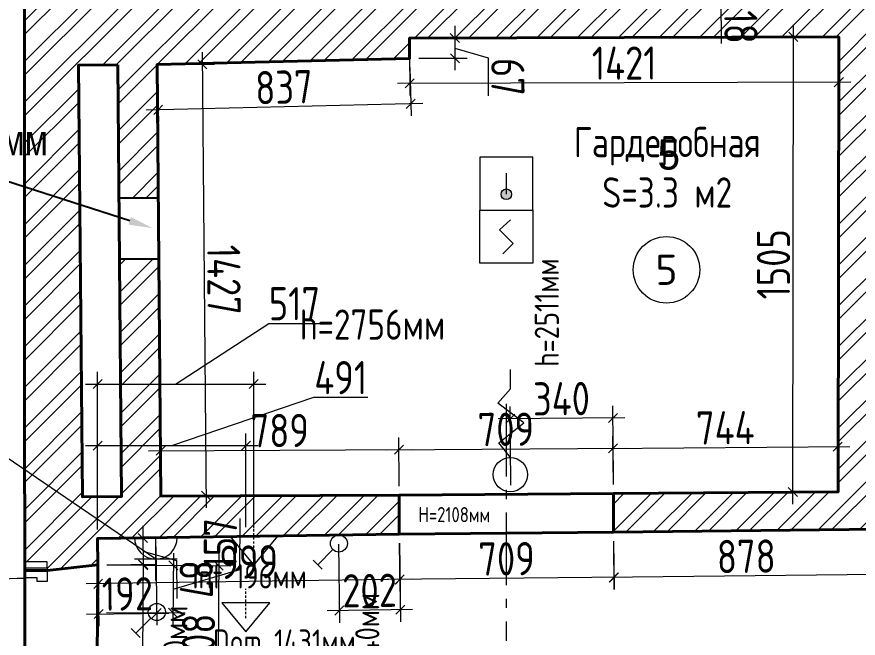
# Model space of a CAD drawing. Header units: millimetres. Extents: x -416788 to 52048, y -598564 to -7233.
# Drawn here: x 26168 to 28953, y -13431 to -11376 of the extents above; entities that cross this region are included whole.
import ezdxf
from ezdxf import colors
from ezdxf.entities.mleader import LeaderData, LeaderLine
from ezdxf.enums import TextEntityAlignment as Align
from ezdxf.math import Vec2, Vec3

# ---------------------------------------------------------------- set-up
doc = ezdxf.new("R2010")
doc.units = ezdxf.units.MM
doc.set_wipeout_variables(frame=1)
doc.linetypes.add('GOST2.303 6', pattern=[12, 8, -1.5, 1, -1.5])
doc.linetypes.add('JIS_02_0.7', pattern=[1.35, 0.75, -0.6])
doc.layers.add('unplotted', color=210, linetype='Continuous', lineweight=15, plot=False)
doc.layers.add('Контур_помещения', color=201, linetype='Continuous', lineweight=15, plot=False)
for name, color, linetype, lineweight in [('К_Размерная', 3, 'Continuous', 0), ('К_Стены', 1, 'Continuous', 40), ('К_Текст высоты', 7, 'Continuous', 0), ('К_Текст_проемы', 109, 'Continuous', 0), ('К_тонкая', 84, 'Continuous', 13), ('К_штриховка', 84, 'Continuous', 13), ('ОВ_Вентиляция', 41, 'Continuous', 30), ('ОВ_Текст', 41, 'Continuous', 0), ('СЛ_Устройства', 2, 'Continuous', 20), ('ЭО_Размеры ЭО', 11, 'Continuous', 0), ('ЭО_Розетки', 11, 'Continuous', 9), ('ЭО_Текст', 11, 'Continuous', 0)]:
    doc.layers.add(name, color=color, linetype=linetype, lineweight=lineweight)
doc.layers.add('№_pom_spec', color=6, linetype='Continuous', plot=False)
doc.styles.add('M 50', font='isocpeur.ttf', dxfattribs={"width": 0.8})
doc.styles.get("Standard").update_dxf_attribs({"font": 'greeks.shx'})
doc.dimstyles.new('M 50', dxfattribs={"dimscale": 0, "dimtxt": 110, "dimasz": 30, "dimexe": 40, "dimexo": 30, "dimgap": 10, "dimtad": 1, "dimdec": 0, "dimrnd": 1, "dimzin": 4, "dimdsep": 46, "dimtxsty": 'M 50', "dimblk": 'OBLIQUE', "dimcen": 50, "dimdle": 40, "dimadec": 0, "dimazin": 1, "dimtfac": 1, "dimtdec": 0, "dimtmove": 1, "dimatfit": 2, "dimfxl": 1, "dimtolj": 1, "dimtzin": 0, "dimlwd": -1, "dimlwe": -1, "dimarcsym": 0})

# ---------------------------------------------------------------- blocks, each defined once
blk = doc.blocks.new('A$Ca32be7dc')
at = {"layer": 'ЭО_Розетки', "ltscale": 100}
blk.add_lwpolyline([(0, -113.7), (38.1, -161.7), (-44.9, -228), (41.9, -293.3), (0, -340.3), (0, -404.2)], dxfattribs=at)
blk.add_circle((0, -56.9), 56.9, dxfattribs=at)
blk = doc.blocks.new('A$C113549C5')
at = {"layer": 'СЛ_Устройства'}
blk.add_lwpolyline([(175, 175), (175, -175), (-175, -175), (-175, 175)], close=True, dxfattribs=at)
at = {"layer": 'СЛ_Устройства', "ltscale": 100}
blk.add_lwpolyline([(26.9, 112), (-45.3, 45.3), (45.3, -45.3), (-24, -114.6)], dxfattribs=at)
blk = doc.blocks.new('A$C48AE236B')
at = {"ltscale": 100}
blk.add_wipeout([(-175, 175), (175, 175), (175, -175), (-175, -175)], dxfattribs=at).dxf.layer = 'СЛ_Устройства'
at = {"layer": 'СЛ_Устройства', "ltscale": 100}
h = blk.add_hatch(color=256, dxfattribs=at)
h.dxf.hatch_style = 1
h.paths.add_polyline_path([(-35, -70, 1), (35, -70, 1)])
for p, q in [((-175, 175), (-175, -175)), ((175, 175), (-175, 175)), ((175, -175), (175, 175)), ((0, 70), (0, -70)), ((-175, -175), (175, -175))]:
    blk.add_line(p, q, dxfattribs=at)
blk.add_circle((0, -70), 35, dxfattribs=at)
blk = doc.blocks.new('_Oblique')
at = {"color": 0, "linetype": 'ByBlock', "lineweight": -2}
blk.add_line((-0.5, -0.5), (0.5, 0.5), dxfattribs=at)
blk = doc.blocks.new('*D17')
at = {"layer": 'Defpoints', "color": 0, "ltscale": 100, "transparency": 16777216}
for p in [(28717.3, -11185.4), (28867.3, -11184), (28868.3, -11302.1)]:
    blk.add_point(p, dxfattribs=at)
at = {"layer": 'К_Размерная', "color": 0, "ltscale": 100, "transparency": 16777216}
for p, q in [((28718.7, -11343.4), (28716.9, -11145.4)), ((28837.3, -11184.3), (28677.3, -11185.7)), ((28717.8, -11244.4), (28498.4, -11312.3)), ((28838.3, -11302.3), (28678.3, -11303.7)), ((28498.4, -11312.3), (28499.7, -11464.3))]:
    blk.add_line(p, q, dxfattribs=at)
at = {"layer": 'К_Размерная', "color": 0, "ltscale": 100, "transparency": 16777216, "xscale": 30, "yscale": 30, "zscale": 30}
for p, rotation in [((28717.3, -11185.4), 90.50179672187677), ((28718.3, -11303.4), 270.5017967218767)]:
    blk.add_blockref('_Oblique', p, dxfattribs=dict(at, rotation=rotation))
at = {"layer": 'К_Размерная', "color": 0, "ltscale": 100, "transparency": 16777216, "insert": (28564.1, -11387.7), "char_height": 110, "attachment_point": 5, "rotation": 270.5018, "style": 'M 50'}
blk.add_mtext('\\A1;118', dxfattribs=at)
blk = doc.blocks.new('*D91')
at = {"layer": 'Defpoints', "color": 0, "ltscale": 100, "transparency": 16777216}
for p in [(28142.4, -13080), (29020.4, -13070.3), (28144, -13230)]:
    blk.add_point(p, dxfattribs=at)
at = {"layer": 'К_Размерная', "color": 0, "ltscale": 100, "transparency": 16777216}
for p, q in [((28142.7, -13110), (28144.5, -13270)), ((29020.7, -13100.3), (29022.5, -13260.3)), ((29062.1, -13219.9), (28104, -13230.4))]:
    blk.add_line(p, q, dxfattribs=at)
at = {"layer": 'К_Размерная', "color": 0, "ltscale": 100, "transparency": 16777216, "xscale": 30, "yscale": 30, "zscale": 30}
for p, rotation in [((28144, -13230), 180.6310951276206), ((29022.1, -13220.3), 0.6310951276207177)]:
    blk.add_blockref('_Oblique', p, dxfattribs=dict(at, rotation=rotation))
at = {"layer": 'К_Размерная', "color": 0, "ltscale": 100, "transparency": 16777216, "insert": (28582.3, -13160.2), "char_height": 110, "attachment_point": 5, "rotation": 0.6311, "style": 'M 50'}
blk.add_mtext('\\A1;878', dxfattribs=at)
blk = doc.blocks.new('*D92')
at = {"layer": 'Defpoints', "color": 0, "ltscale": 100, "transparency": 16777216}
for p in [(27433.4, -13086.8), (28142.4, -13080), (27434.8, -13236.8)]:
    blk.add_point(p, dxfattribs=at)
at = {"layer": 'К_Размерная', "color": 0, "ltscale": 100, "transparency": 16777216}
for p, q in [((27433.7, -13116.8), (27435.2, -13276.8)), ((28142.7, -13110), (28144.2, -13270)), ((28183.8, -13229.6), (27394.8, -13237.2))]:
    blk.add_line(p, q, dxfattribs=at)
at = {"layer": 'К_Размерная', "color": 0, "ltscale": 100, "transparency": 16777216, "xscale": 30, "yscale": 30, "zscale": 30}
for p, rotation in [((27434.8, -13236.8), 180.550911985869), ((28143.8, -13230), 0.5509119858690692)]:
    blk.add_blockref('_Oblique', p, dxfattribs=dict(at, rotation=rotation))
at = {"layer": 'К_Размерная', "color": 0, "ltscale": 100, "transparency": 16777216, "insert": (27788.7, -13168.4), "char_height": 110, "attachment_point": 5, "rotation": 0.5509, "style": 'M 50'}
blk.add_mtext('\\A1;709', dxfattribs=at)
blk = doc.blocks.new('*D93')
at = {"layer": 'Defpoints', "color": 0, "ltscale": 100, "transparency": 16777216}
for p in [(27433.4, -13086.8), (26434.7, -13101.1), (26436.9, -13251.1)]:
    blk.add_point(p, dxfattribs=at)
at = {"layer": 'К_Размерная', "color": 0, "ltscale": 100, "transparency": 16777216}
for p, q in [((27433.8, -13116.8), (27436.1, -13276.8)), ((26435.1, -13131.1), (26437.4, -13291.1)), ((27475.5, -13236.2), (26396.9, -13251.7))]:
    blk.add_line(p, q, dxfattribs=at)
at = {"layer": 'К_Размерная', "color": 0, "ltscale": 100, "transparency": 16777216, "xscale": 30, "yscale": 30, "zscale": 30}
for p, rotation in [((27435.5, -13236.8), 0.8198752858579628), ((26436.9, -13251.1), 180.8198752858579)]:
    blk.add_blockref('_Oblique', p, dxfattribs=dict(at, rotation=rotation))
at = {"layer": 'К_Размерная', "color": 0, "ltscale": 100, "transparency": 16777216, "insert": (26935.3, -13179), "char_height": 110, "attachment_point": 5, "rotation": 0.8199, "style": 'M 50'}
blk.add_mtext('\\A1;999', dxfattribs=at)
blk = doc.blocks.new('*D94')
at = {"layer": 'Defpoints', "color": 0, "ltscale": 100, "transparency": 16777216}
for p in [(26434.7, -13101.1), (26435.8, -13188.2), (26585.8, -13186.3)]:
    blk.add_point(p, dxfattribs=at)
at = {"layer": 'К_Размерная', "color": 0, "ltscale": 100, "transparency": 16777216}
for p, q in [((26584.2, -13059.3), (26586.3, -13226.3)), ((26464.7, -13100.8), (26624.7, -13098.8)), ((26585.2, -13142.8), (26695.6, -13174.4)), ((26465.8, -13187.8), (26625.8, -13185.8)), ((26695.6, -13174.4), (26697.2, -13300))]:
    blk.add_line(p, q, dxfattribs=at)
at = {"layer": 'К_Размерная', "color": 0, "ltscale": 100, "transparency": 16777216, "xscale": 30, "yscale": 30, "zscale": 30}
for p, rotation in [((26584.7, -13099.3), 90.70934918476075), ((26585.8, -13186.3), 270.7093491847607)]:
    blk.add_blockref('_Oblique', p, dxfattribs=dict(at, rotation=rotation))
at = {"layer": 'К_Размерная', "color": 0, "ltscale": 100, "transparency": 16777216, "insert": (26761.4, -13236.4), "char_height": 110, "attachment_point": 5, "rotation": 270.7093, "style": 'M 50'}
blk.add_mtext('\\A1;87', dxfattribs=at)
blk = doc.blocks.new('*D95')
at = {"layer": 'Defpoints', "color": 0, "ltscale": 100, "transparency": 16777216}
for p in [(26435.8, -13188.2), (26427.6, -14302.2), (26577.6, -14303.3)]:
    blk.add_point(p, dxfattribs=at)
at = {"layer": 'К_Размерная', "color": 0, "ltscale": 100, "transparency": 16777216}
for p, q in [((26586.1, -13149.3), (26577.3, -14343.3)), ((26465.8, -13188.4), (26625.8, -13189.6)), ((26457.6, -14302.4), (26617.6, -14303.6))]:
    blk.add_line(p, q, dxfattribs=at)
at = {"layer": 'К_Размерная', "color": 0, "ltscale": 100, "transparency": 16777216, "xscale": 30, "yscale": 30, "zscale": 30}
for p, rotation in [((26585.8, -13189.3), 89.5777485907534), ((26577.6, -14303.3), 269.5777485907534)]:
    blk.add_blockref('_Oblique', p, dxfattribs=dict(at, rotation=rotation))
at = {"layer": 'К_Размерная', "color": 0, "ltscale": 100, "transparency": 16777216, "insert": (26516.7, -13745.8), "char_height": 110, "attachment_point": 5, "rotation": 89.5777, "style": 'M 50'}
blk.add_mtext('\\A1;1114', dxfattribs=at)
blk = doc.blocks.new('*D110')
at = {"layer": 'Defpoints', "color": 0, "ltscale": 100, "transparency": 16777216}
for p in [(27467.6, -11445.9), (28888.3, -11442), (27468.1, -11595.9)]:
    blk.add_point(p, dxfattribs=at)
at = {"layer": 'К_Размерная', "color": 0, "ltscale": 100, "transparency": 16777216}
for p, q in [((28888.4, -11472), (28888.8, -11632)), ((27467.7, -11475.9), (27468.2, -11635.9)), ((28928.7, -11591.8), (27428.1, -11596))]:
    blk.add_line(p, q, dxfattribs=at)
at = {"layer": 'К_Размерная', "color": 0, "ltscale": 100, "transparency": 16777216, "xscale": 30, "yscale": 30, "zscale": 30}
for p, rotation in [((27468.1, -11595.9), 180.1581730593349), ((28888.7, -11592), 0.1581730593347785)]:
    blk.add_blockref('_Oblique', p, dxfattribs=dict(at, rotation=rotation))
at = {"layer": 'К_Размерная', "color": 0, "ltscale": 100, "transparency": 16777216, "insert": (28178.2, -11528.9), "char_height": 110, "attachment_point": 5, "rotation": 0.1582, "style": 'M 50'}
blk.add_mtext('\\A1;1421', dxfattribs=at)
blk = doc.blocks.new('*D111')
at = {"layer": 'Defpoints', "color": 0, "ltscale": 100, "transparency": 16777216}
for p in [(27467.6, -11445.9), (27467.8, -11513.1), (27617.8, -11512.7)]:
    blk.add_point(p, dxfattribs=at)
at = {"layer": 'К_Размерная', "color": 0, "ltscale": 100, "transparency": 16777216}
for p, q in [((27617.5, -11405.5), (27617.9, -11552.7)), ((27497.6, -11445.8), (27657.6, -11445.4)), ((27617.7, -11479.1), (27727.8, -11511.8)), ((27497.8, -11513), (27657.8, -11512.6)), ((27727.8, -11511.8), (27728.2, -11637.4))]:
    blk.add_line(p, q, dxfattribs=at)
at = {"layer": 'К_Размерная', "color": 0, "ltscale": 100, "transparency": 16777216, "xscale": 30, "yscale": 30, "zscale": 30}
for p, rotation in [((27617.6, -11445.5), 90.15817305933447), ((27617.8, -11512.7), 270.1581730593344)]:
    blk.add_blockref('_Oblique', p, dxfattribs=dict(at, rotation=rotation))
at = {"layer": 'К_Размерная', "color": 0, "ltscale": 100, "transparency": 16777216, "insert": (27793, -11574.4), "char_height": 110, "attachment_point": 5, "rotation": 270.1582, "style": 'M 50'}
blk.add_mtext('\\A1;67', dxfattribs=at)
blk = doc.blocks.new('*D112')
at = {"layer": 'Defpoints', "color": 0, "ltscale": 100, "transparency": 16777216}
for p in [(27467.8, -11513.1), (26631.6, -11533.8), (26635.3, -11683.8)]:
    blk.add_point(p, dxfattribs=at)
at = {"layer": 'К_Размерная', "color": 0, "ltscale": 100, "transparency": 16777216}
for p, q in [((27468.6, -11543.1), (27472.5, -11703.1)), ((26632.3, -11563.8), (26636.3, -11723.7)), ((27511.5, -11662.1), (26595.3, -11684.7))]:
    blk.add_line(p, q, dxfattribs=at)
at = {"layer": 'К_Размерная', "color": 0, "ltscale": 100, "transparency": 16777216, "xscale": 30, "yscale": 30, "zscale": 30}
for p, rotation in [((26635.3, -11683.8), 181.4172690646381), ((27471.5, -11663.1), 1.4172690646381)]:
    blk.add_blockref('_Oblique', p, dxfattribs=dict(at, rotation=rotation))
at = {"layer": 'К_Размерная', "color": 0, "ltscale": 100, "transparency": 16777216, "insert": (27051.8, -11608.4), "char_height": 110, "attachment_point": 5, "rotation": 1.4173, "style": 'M 50'}
blk.add_mtext('\\A1;837', dxfattribs=at)
blk = doc.blocks.new('*D113')
at = {"layer": 'Defpoints', "color": 0, "ltscale": 100, "transparency": 16777216}
for p in [(26631.6, -11533.8), (26644.4, -12961), (26794.4, -12959.6)]:
    blk.add_point(p, dxfattribs=at)
at = {"layer": 'К_Размерная', "color": 0, "ltscale": 100, "transparency": 16777216}
for p, q in [((26781.2, -11492.5), (26794.7, -12999.6)), ((26661.6, -11533.5), (26821.6, -11532.1)), ((26674.4, -12960.7), (26834.4, -12959.3))]:
    blk.add_line(p, q, dxfattribs=at)
at = {"layer": 'К_Размерная', "color": 0, "ltscale": 100, "transparency": 16777216, "xscale": 30, "yscale": 30, "zscale": 30}
for p, rotation in [((26781.6, -11532.5), 90.513508796377), ((26794.4, -12959.6), 270.513508796377)]:
    blk.add_blockref('_Oblique', p, dxfattribs=dict(at, rotation=rotation))
at = {"layer": 'К_Размерная', "color": 0, "ltscale": 100, "transparency": 16777216, "insert": (26853, -12245.5), "char_height": 110, "attachment_point": 5, "rotation": 270.5135, "style": 'M 50'}
blk.add_mtext('\\A1;1427', dxfattribs=at)
blk = doc.blocks.new('*D114')
at = {"layer": 'Defpoints', "color": 0, "ltscale": 100, "transparency": 16777216}
for p in [(27432.7, -12807.6), (26644.4, -12961), (27433.4, -12957.6)]:
    blk.add_point(p, dxfattribs=at)
at = {"layer": 'К_Размерная', "color": 0, "ltscale": 100, "transparency": 16777216}
for p, q in [((26644.2, -12931), (26643.6, -12771)), ((27433.3, -12927.6), (27432.6, -12767.6)), ((26603.7, -12811.1), (27472.7, -12807.4))]:
    blk.add_line(p, q, dxfattribs=at)
at = {"layer": 'К_Размерная', "color": 0, "ltscale": 100, "transparency": 16777216, "xscale": 30, "yscale": 30, "zscale": 30}
for p, rotation in [((26643.7, -12811), 180.244871438548), ((27432.7, -12807.6), 0.2448714385479796)]:
    blk.add_blockref('_Oblique', p, dxfattribs=dict(at, rotation=rotation))
at = {"layer": 'К_Размерная', "color": 0, "ltscale": 100, "transparency": 16777216, "insert": (27038, -12744.3), "char_height": 110, "attachment_point": 5, "rotation": 0.2449, "style": 'M 50'}
blk.add_mtext('\\A1;789', dxfattribs=at)
blk = doc.blocks.new('*D115')
at = {"layer": 'Defpoints', "color": 0, "ltscale": 100, "transparency": 16777216}
for p in [(28141.4, -12802.8), (27433.4, -12957.6), (28142.4, -12952.8)]:
    blk.add_point(p, dxfattribs=at)
at = {"layer": 'К_Размерная', "color": 0, "ltscale": 100, "transparency": 16777216}
for p, q in [((27433.2, -12927.6), (27432.1, -12767.6)), ((28142.2, -12922.8), (28141.1, -12762.8)), ((27392.4, -12807.9), (28181.4, -12802.5))]:
    blk.add_line(p, q, dxfattribs=at)
at = {"layer": 'К_Размерная', "color": 0, "ltscale": 100, "transparency": 16777216, "xscale": 30, "yscale": 30, "zscale": 30}
for p, rotation in [((27432.4, -12807.6), 180.386421137477), ((28141.4, -12802.8), 0.3864211374769159)]:
    blk.add_blockref('_Oblique', p, dxfattribs=dict(at, rotation=rotation))
at = {"layer": 'К_Размерная', "color": 0, "ltscale": 100, "transparency": 16777216, "insert": (27786.4, -12740.2), "char_height": 110, "attachment_point": 5, "rotation": 0.3864, "style": 'M 50'}
blk.add_mtext('\\A1;709', dxfattribs=at)
blk = doc.blocks.new('*D116')
at = {"layer": 'Defpoints', "color": 0, "ltscale": 100, "transparency": 16777216}
for p in [(28885.3, -12797.4), (28886.4, -12947.4), (28142.4, -12952.8)]:
    blk.add_point(p, dxfattribs=at)
at = {"layer": 'К_Размерная', "color": 0, "ltscale": 100, "transparency": 16777216}
for p, q in [((28142.2, -12922.8), (28141, -12762.8)), ((28886.2, -12917.4), (28885.1, -12757.4)), ((28101.3, -12803.1), (28925.3, -12797.2))]:
    blk.add_line(p, q, dxfattribs=at)
at = {"layer": 'К_Размерная', "color": 0, "ltscale": 100, "transparency": 16777216, "xscale": 30, "yscale": 30, "zscale": 30}
for p, rotation in [((28885.3, -12797.4), 0.4135930895343532), ((28141.3, -12802.8), 180.4135930895343)]:
    blk.add_blockref('_Oblique', p, dxfattribs=dict(at, rotation=rotation))
at = {"layer": 'К_Размерная', "color": 0, "ltscale": 100, "transparency": 16777216, "insert": (28512.8, -12735.1), "char_height": 110, "attachment_point": 5, "rotation": 0.4136, "style": 'M 50'}
blk.add_mtext('\\A1;744', dxfattribs=at)
blk = doc.blocks.new('*D117')
at = {"layer": 'Defpoints', "color": 0, "ltscale": 100, "transparency": 16777216}
for p in [(28738.3, -11441.8), (28888.3, -11442), (28886.4, -12947.4)]:
    blk.add_point(p, dxfattribs=at)
at = {"layer": 'К_Размерная', "color": 0, "ltscale": 100, "transparency": 16777216}
for p, q in [((28736.4, -12987.3), (28738.4, -11401.8)), ((28858.3, -11441.9), (28698.3, -11441.7)), ((28856.4, -12947.4), (28696.4, -12947.2))]:
    blk.add_line(p, q, dxfattribs=at)
at = {"layer": 'К_Размерная', "color": 0, "ltscale": 100, "transparency": 16777216, "xscale": 30, "yscale": 30, "zscale": 30}
for p, rotation in [((28738.3, -11441.8), 89.92839446070661), ((28736.4, -12947.3), 269.9283944607066)]:
    blk.add_blockref('_Oblique', p, dxfattribs=dict(at, rotation=rotation))
at = {"layer": 'К_Размерная', "color": 0, "ltscale": 100, "transparency": 16777216, "insert": (28672.4, -12194.4), "char_height": 110, "attachment_point": 5, "rotation": 89.9284, "style": 'M 50'}
blk.add_mtext('\\A1;1505', dxfattribs=at)
blk = doc.blocks.new('*D139')
at = {"layer": 'Defpoints', "color": 0, "ltscale": 100, "transparency": 16777216}
for p in [(26435.8, -13188.2), (26434.6, -13345.3), (26684.6, -13347.1)]:
    blk.add_point(p, dxfattribs=at)
at = {"layer": 'ЭО_Текст', "color": 0, "ltscale": 100, "transparency": 16777216}
for p, q in [((26905.7, -13204.2), (26906.9, -13034.6)), ((26686.1, -13150), (26684.3, -13387.1)), ((26465.8, -13188.4), (26725.8, -13190.3)), ((26685.2, -13268.6), (26905.7, -13204.2)), ((26464.6, -13345.5), (26724.6, -13347.4))]:
    blk.add_line(p, q, dxfattribs=at)
at = {"layer": 'ЭО_Текст', "color": 0, "ltscale": 100, "transparency": 16777216, "xscale": 30, "yscale": 30, "zscale": 30}
for p, rotation in [((26685.8, -13190), 89.57774859075334), ((26684.6, -13347.1), 269.5777485907533)]:
    blk.add_blockref('_Oblique', p, dxfattribs=dict(at, rotation=rotation))
at = {"layer": 'ЭО_Текст', "color": 0, "ltscale": 100, "transparency": 16777216, "insert": (26841.3, -13118.9), "char_height": 110, "attachment_point": 5, "rotation": 89.5777, "style": 'M 50'}
blk.add_mtext('\\A1;157', dxfattribs=at)
blk = doc.blocks.new('*D140')
at = {"layer": 'Defpoints', "color": 0, "ltscale": 100, "transparency": 16777216}
for p in [(26435.8, -13188.2), (26432, -13696.6), (26832, -13699.6)]:
    blk.add_point(p, dxfattribs=at)
at = {"layer": 'ЭО_Текст', "color": 0, "ltscale": 100, "transparency": 16777216}
for p, q in [((26836.1, -13151.1), (26831.7, -13739.6)), ((26465.8, -13188.4), (26875.8, -13191.4)), ((26462, -13696.8), (26872, -13699.9))]:
    blk.add_line(p, q, dxfattribs=at)
at = {"layer": 'ЭО_Текст', "color": 0, "ltscale": 100, "transparency": 16777216, "xscale": 30, "yscale": 30, "zscale": 30}
for p, rotation in [((26835.8, -13191.1), 89.57774859075347), ((26832, -13699.6), 269.5777485907535)]:
    blk.add_blockref('_Oblique', p, dxfattribs=dict(at, rotation=rotation))
at = {"layer": 'ЭО_Текст', "color": 0, "ltscale": 100, "transparency": 16777216, "insert": (26768.9, -13444.9), "char_height": 110, "attachment_point": 5, "rotation": 89.5777, "style": 'M 50'}
blk.add_mtext('\\A1;508', dxfattribs=at)
blk = doc.blocks.new('*D142')
at = {"layer": 'Defpoints', "color": 0, "ltscale": 100, "transparency": 16777216}
for p in [(26434.7, -13101.1), (26626.9, -13098.4), (26630.5, -13348.3)]:
    blk.add_point(p, dxfattribs=at)
at = {"layer": 'ЭО_Текст', "color": 0, "ltscale": 100, "transparency": 16777216}
for p, q in [((26435.1, -13131.1), (26438.9, -13391.1)), ((26627.3, -13128.4), (26631, -13388.3)), ((26398.3, -13351.7), (26670.4, -13347.8))]:
    blk.add_line(p, q, dxfattribs=at)
at = {"layer": 'ЭО_Текст', "color": 0, "ltscale": 100, "transparency": 16777216, "xscale": 30, "yscale": 30, "zscale": 30}
for p, rotation in [((26438.3, -13351.1), 180.8198752858582), ((26630.5, -13348.3), 0.8198752858581935)]:
    blk.add_blockref('_Oblique', p, dxfattribs=dict(at, rotation=rotation))
at = {"layer": 'ЭО_Текст', "color": 0, "ltscale": 100, "transparency": 16777216, "insert": (26533.4, -13284.7), "char_height": 110, "attachment_point": 5, "rotation": 0.8199, "style": 'M 50'}
blk.add_mtext('\\A1;192', dxfattribs=at)
blk = doc.blocks.new('*D144')
at = {"layer": 'Defpoints', "color": 0, "ltscale": 100, "transparency": 16777216}
for p in [(27231.7, -13089.7), (27433.4, -13086.8), (27235.3, -13339.7)]:
    blk.add_point(p, dxfattribs=at)
at = {"layer": 'ЭО_Текст', "color": 0, "ltscale": 100, "transparency": 16777216}
for p, q in [((27433.8, -13116.8), (27437.5, -13376.8)), ((27232.1, -13119.7), (27235.9, -13379.7)), ((27477, -13336.2), (27195.3, -13340.3))]:
    blk.add_line(p, q, dxfattribs=at)
at = {"layer": 'ЭО_Текст', "color": 0, "ltscale": 100, "transparency": 16777216, "xscale": 30, "yscale": 30, "zscale": 30}
for p, rotation in [((27235.3, -13339.7), 180.8198752858579), ((27437, -13336.8), 0.8198752858579628)]:
    blk.add_blockref('_Oblique', p, dxfattribs=dict(at, rotation=rotation))
at = {"layer": 'ЭО_Текст', "color": 0, "ltscale": 100, "transparency": 16777216, "insert": (27335.2, -13273.3), "char_height": 110, "attachment_point": 5, "rotation": 0.8199, "style": 'M 50'}
blk.add_mtext('\\A1;202', dxfattribs=at)
blk = doc.blocks.new('*D145')
at = {"layer": 'Defpoints', "color": 0, "ltscale": 100, "transparency": 16777216}
for p in [(27801.2, -12705.1), (27802.9, -12955.1), (28142.4, -12952.8)]:
    blk.add_point(p, dxfattribs=at)
at = {"layer": 'ЭО_Текст', "color": 0, "ltscale": 100, "transparency": 16777216}
for p, q in [((27802.7, -12925.1), (27800.9, -12665.1)), ((28142.2, -12922.8), (28140.4, -12662.8)), ((28180.7, -12702.5), (27761.2, -12705.4))]:
    blk.add_line(p, q, dxfattribs=at)
at = {"layer": 'ЭО_Текст', "color": 0, "ltscale": 100, "transparency": 16777216, "xscale": 30, "yscale": 30, "zscale": 30}
for p, rotation in [((27801.2, -12705.1), 180.386421137477), ((28140.7, -12702.8), 0.3864211374770221)]:
    blk.add_blockref('_Oblique', p, dxfattribs=dict(at, rotation=rotation))
at = {"layer": 'ЭО_Текст', "color": 0, "ltscale": 100, "transparency": 16777216, "insert": (27970.5, -12639), "char_height": 110, "attachment_point": 5, "rotation": 0.3864, "style": 'M 50'}
blk.add_mtext('\\A1;340', dxfattribs=at)
blk = doc.blocks.new('*D165')
at = {"layer": 'Defpoints', "color": 0, "ltscale": 100, "transparency": 16777216}
for p in [(26925.8, -12794), (26434.7, -13101.1), (26925.8, -13094.1)]:
    blk.add_point(p, dxfattribs=at)
at = {"layer": 'ЭО_Текст', "color": 0, "ltscale": 100, "transparency": 16777216}
for p, q in [((26680.2, -12794), (27150.6, -12634.3)), ((27150.6, -12634.3), (27329, -12634.3)), ((26434.7, -13071.1), (26434.7, -12754)), ((26925.8, -13064.1), (26925.8, -12754)), ((26394.7, -12794), (26965.8, -12794))]:
    blk.add_line(p, q, dxfattribs=at)
at = {"layer": 'ЭО_Текст', "color": 0, "ltscale": 100, "transparency": 16777216, "xscale": 30, "yscale": 30, "zscale": 30, "rotation": 180}
blk.add_blockref('_Oblique', (26434.7, -12794), dxfattribs=at)
at = {"layer": 'ЭО_Текст', "color": 0, "ltscale": 100, "transparency": 16777216, "xscale": 30, "yscale": 30, "zscale": 30}
blk.add_blockref('_Oblique', (26925.8, -12794), dxfattribs=at)
at = {"layer": 'ЭО_Текст', "color": 0, "ltscale": 100, "transparency": 16777216, "insert": (27239.8, -12569.3), "char_height": 110, "attachment_point": 5, "style": 'M 50'}
blk.add_mtext('\\A1;491', dxfattribs=at)
blk = doc.blocks.new('*D166')
at = {"layer": 'Defpoints', "color": 0, "ltscale": 100, "transparency": 16777216}
for p in [(26952, -12590.4), (26434.7, -13101.1), (26952, -13096.5)]:
    blk.add_point(p, dxfattribs=at)
at = {"layer": 'ЭО_Текст', "color": 0, "ltscale": 100, "transparency": 16777216}
for p, q in [((26693.3, -12590.4), (27001.8, -12389.6)), ((27001.8, -12389.6), (27171.4, -12389.6)), ((26434.7, -13071.1), (26434.7, -12550.4)), ((26952, -13066.5), (26952, -12550.4)), ((26394.7, -12590.4), (26992, -12590.4))]:
    blk.add_line(p, q, dxfattribs=at)
at = {"layer": 'ЭО_Текст', "color": 0, "ltscale": 100, "transparency": 16777216, "xscale": 30, "yscale": 30, "zscale": 30, "rotation": 180}
blk.add_blockref('_Oblique', (26434.7, -12590.4), dxfattribs=at)
at = {"layer": 'ЭО_Текст', "color": 0, "ltscale": 100, "transparency": 16777216, "xscale": 30, "yscale": 30, "zscale": 30}
blk.add_blockref('_Oblique', (26952, -12590.4), dxfattribs=at)
at = {"layer": 'ЭО_Текст', "color": 0, "ltscale": 100, "transparency": 16777216, "insert": (27086.6, -12324.6), "char_height": 110, "attachment_point": 5, "style": 'M 50'}
blk.add_mtext('\\A1;517', dxfattribs=at)
blk = doc.blocks.new('UDV_UDV_Розетки_ГОСТ_21.210_СУ.IP20.двухполюсная.с.защ.контактом_NO_VISIBILITY')
at = {"color": 0}
for p, q in [((0, -70.8), (0, 0)), ((70.8, -70.8), (-70.8, -70.8)), ((0, -141.6), (0, -70.8))]:
    blk.add_line(p, q, dxfattribs=at)
blk.add_lwpolyline([(70.8, 0), (-70.8, 0, 1)], format="xyb", close=True, dxfattribs=at)
blk = doc.blocks.new('UDV_UDV_Выключатели_ГОСТ_21.210_СУ.IP20.однополюсный_NO_VISIBILITY')
at = {"layer": 'ЭО_Розетки'}
for p, q in [((-20, -20), (-69.9, -69.9)), ((-54.9, -84.8), (-84.8, -54.9))]:
    blk.add_line(p, q, dxfattribs=at)
blk.add_circle((0, 0), 28.2, dxfattribs=at)
blk.add_circle((0, 0), 28.2, dxfattribs=at)
blk = doc.blocks.new('UDV_UDV_Podr_Vyipusk_Подр_1п_NO_VISIBILITY')
at = {"layer": 'unplotted', "linetype": 'JIS_02_0.7', "lineweight": 0, "ltscale": 10}
blk.add_line((0, -51.5), (0, 45.9), dxfattribs=at)
at = {"layer": 'ЭО_Розетки', "ltscale": 100}
blk.add_lwpolyline([(79.7, 0), (-79.7, 0), (0, -96.1)], close=True, dxfattribs=at)
blk = doc.blocks.new('UDV_UDV_ДГ_Одностворчатая_Открыть_45_NO_VISIBILITY')
at = {"ltscale": 100}
for p, q in [((-37.9, 1090), (37.1, 1090)), ((-37.8, 1057), (-37.9, 1090)), ((37.1, 1090), (37.2, 1045)), ((4.2, 1057), (-37.8, 1057)), ((4.2, 1045), (4.2, 1057)), ((37.2, 1045), (4.2, 1045)), ((37.5, 65), (4.5, 65)), ((4.5, 65), (4.5, 53)), ((37.5, 20), (37.5, 65)), ((-37.5, 51), (-37.5, 20)), ((4.5, 53), (-35.5, 53)), ((-37.5, 20), (37.5, 20))]:
    blk.add_line(p, q, dxfattribs=at)
for points in [[(37.1, 1090), (37.1, 1110), (-37.9, 1110), (-37.9, 1090)], [(-38.9, 54.4), (-10.7, 82.7), (-717.6, 789.2), (-745.9, 760.9)], [(37.5, 20), (37.5, 0), (-37.5, 0), (-37.5, 20)]]:
    blk.add_lwpolyline(points, close=True, dxfattribs=at)
blk.add_circle((-37.5, 53), 2, dxfattribs=at)
blk.add_arc((-37.5, 55), 1000, 90.0189, 134.8838, dxfattribs=at)

msp = doc.modelspace()

# ---------------------------------------------------------------- hatches: boundary and pattern name
at = {"layer": 'К_штриховка', "ltscale": 100}
h = msp.add_hatch(dxfattribs=at)
h.set_pattern_fill('ANSI32', color=256, scale=10)
h.paths.add_polyline_path([(35262.3, -8047.4), (30410.5, -8033.7), (26192.2, -8036), (26193.9, -13178.7), (26268.3, -13178.7), (26268.3, -13207.4), (26435.8, -13188.2), (26434.7, -13101.1), (27433.4, -13086.8), (27433.4, -12957.6), (26644.4, -12961), (26637.3, -12176.1), (26507.3, -12177.3), (26514.4, -12962.1), (26384.4, -12963.3), (26371.6, -11536.1), (26501.6, -11535), (26505.5, -11975.7), (26635.5, -11974.5), (26631.6, -11533.8), (27467.8, -11513.1), (27467.6, -11445.9), (28888.3, -11442), (28886.4, -12947.4), (28142.4, -12952.8), (28142.4, -13080), (29020.4, -13070.3), (29017.7, -11184), (28867.3, -11184), (28868.3, -11302.1), (26636.5, -11309.3), (26637.5, -10847.4), (26507.5, -10847.1), (26506.5, -11309), (26376.5, -11308.8), (26382.8, -8260.2), (26512.8, -8260.5), (26507.9, -10646.8), (26637.9, -10647.1), (26642.8, -8260.8), (28874.9, -8247.3), (28872.3, -10264), (29003.3, -10264), (29003.5, -10126.9), (29184, -10127.8), (29184, -9992.6), (29012.2, -9993.1), (29014.4, -8238.1), (30269.4, -8244.9), (30267.2, -9989.9), (29990, -9990.6), (29990, -10130.4), (30268.2, -10130.9), (30267.7, -10263.6), (30402.7, -10263.6), (30409.9, -8258.7), (34861.1, -8271.3), (34857.5, -8805.8), (35058.2, -8835.2), (35262.3, -8835.3)])

# ---------------------------------------------------------------- linework, layer by layer
at = {"layer": 'К_Стены', "ltscale": 100}
for p, q in [((27433.4, -13086.8), (27433.4, -12957.6)), ((28142.4, -12952.8), (28142.4, -13080)), ((26268.3, -13207.4), (26435.8, -13188.2)), ((26268.3, -13207.4), (26193.9, -13207.4))]:
    msp.add_line(p, q, dxfattribs=at)
for points in [[(30410.6, -8033.7), (35262.3, -8047.4), (35263.2, -19716.8), (33811.2, -19720.8), (33811.2, -21186.5), (26196.5, -21150.2), (26192.2, -8036), (30410.5, -8033.7)], [(30253.4, -15767.8), (30260.1, -12604.4), (30265.6, -11672.4), (30267, -11193.6), (30267.7, -10263.6), (30268.2, -10130.9), (29990, -10130.4), (29184, -10127.8), (29003.5, -10126.9), (29003.3, -10264), (29017.7, -11184), (29020.4, -13070.3), (28142.4, -13080), (27433.4, -13086.8), (26434.7, -13101.1), (26435.8, -13188.2), (26427.6, -14302.2), (26420.1, -15213.5)]]:
    msp.add_lwpolyline(points, dxfattribs=at)
for points in [[(28142.4, -12952.8), (27433.4, -12957.6), (26644.4, -12961), (26631.6, -11533.8), (27467.8, -11513.1), (27467.6, -11445.9), (28888.3, -11442), (28886.4, -12947.4)], [(26501.6, -11535), (26514.4, -12962.1), (26384.4, -12963.3), (26371.6, -11536.1), (26501.6, -11535)]]:
    msp.add_lwpolyline(points, close=True, dxfattribs=at)
at = {"layer": 'К_Текст высоты', "ltscale": 100}
msp.add_circle((28318.1, -12212.4), 110, dxfattribs=at)
at = {"layer": 'К_тонкая', "linetype": 'GOST2.303 6', "ltscale": 30}
msp.add_line((27787.9, -12655.7), (27787.9, -13440), dxfattribs=at)
at = {"layer": 'ОВ_Вентиляция'}
msp.add_lwpolyline([(26635.5, -11974.5), (26637.3, -12176.1), (26507.3, -12177.3), (26505.5, -11975.7)], close=True, dxfattribs=at)
at = {"layer": 'ЭО_Размеры ЭО', "ltscale": 100}
msp.add_lwpolyline([(26627.9, -13169.3), (26082.1, -12798.6), (26082.1, -12478.8)], dxfattribs=at)

# ---------------------------------------------------------------- block references
at = {"ltscale": 100}
for p in [(26952, -13093.7), (26925.8, -13313.5)]:
    msp.add_blockref('UDV_UDV_Podr_Vyipusk_Подр_1п_NO_VISIBILITY', p, dxfattribs=at)
at = {"layer": 'К_тонкая', "ltscale": 100}
msp.add_blockref('UDV_UDV_ДГ_Одностворчатая_Открыть_45_NO_VISIBILITY', (26231.2, -14288.7), dxfattribs=at)
at = {"layer": 'СЛ_Устройства', "xscale": 0.5, "yscale": 0.5, "zscale": 0.5}
msp.add_blockref('A$C113549C5', (27787.9, -12102.7), dxfattribs=at)
at = {"layer": 'ЭО_Розетки', "ltscale": 100, "rotation": 179.9998999999999}
msp.add_blockref('A$Ca32be7dc', (27801.4, -12946.8), dxfattribs=at)
at = {"layer": 'ЭО_Розетки', "ltscale": 100}
for name, p in [('UDV_UDV_Выключатели_ГОСТ_21.210_СУ.IP20.однополюсный_NO_VISIBILITY', (27233.7, -13117.9)), ('UDV_UDV_Розетки_ГОСТ_21.210_СУ.IP20.двухполюсная.с.защ.контактом_NO_VISIBILITY', (26627.9, -13098.4)), ('UDV_UDV_Выключатели_ГОСТ_21.210_СУ.IP20.однополюсный_NO_VISIBILITY', (26631, -13344.3))]:
    msp.add_blockref(name, p, dxfattribs=at)

# ---------------------------------------------------------------- texts
at = {"layer": 'К_Текст высоты', "ltscale": 100, "style": 'M 50'}
msp.add_text('5', height=100, dxfattribs=at).set_placement((28318.1, -12212.4), align=Align.MIDDLE_CENTER)
at = {"layer": 'К_Текст высоты', "insert": (28320.5, -11873.4), "char_height": 100, "width": 1200, "attachment_point": 5, "style": 'M 50'}
msp.add_mtext('Гардеробная\\PS=3.3 м\\S2;', dxfattribs=at)
at = {"layer": 'К_Текст высоты', "lineweight": 15, "insert": (27344.8, -12393.7), "char_height": 100, "attachment_point": 5, "style": 'M 50'}
msp.add_mtext('h=2756мм', dxfattribs=at)
at = {"layer": 'К_Текст_проемы', "lineweight": 15, "insert": (27615.9, -13022.3), "char_height": 50, "width": 544.589, "attachment_point": 5, "rotation": 359.8558, "style": 'M 50'}
msp.add_mtext('H=2108мм', dxfattribs=at)
at = {"layer": 'ЭО_Текст', "char_height": 80, "width": 598.261, "attachment_point": 5, "style": 'M 50'}
for s, insert, rotation in [('h=2511мм', (27921.9, -12354), 89.9999), ('Int 196мм', (26937.9, -13226.5), 0.0003), ('Dom 1431мм', (27053.1, -13442), 0.0003)]:
    msp.add_mtext(s, dxfattribs=dict(at, insert=insert, rotation=rotation))
at = {"layer": 'ЭО_Текст', "color": 1, "char_height": 80, "width": 598.261, "attachment_point": 5, "rotation": 89.9998, "style": 'M 50'}
for insert in [(27327.7, -13452.8), (26692.7, -13494.9)]:
    msp.add_mtext('h=940мм', dxfattribs=dict(at, insert=insert))
at = {"layer": '№_pom_spec', "ltscale": 100, "insert": (28288.5, -11781), "char_height": 100, "attachment_point": 1}
msp.add_mtext_dynamic_manual_height_columns('5', width=432.081, gutter_width=500, heights=[0], dxfattribs=at)

# ---------------------------------------------------------------- dimensions: what is measured, and where the dimension line sits
at = {"layer": 'К_Размерная', "ltscale": 100}
for p1, p2, picture, middle in [((28868.3, -11302.1), (28867.3, -11184), '*D17', (28563.5, -11321.7)), ((27467.6, -11445.9), (27467.8, -11513.1), '*D111', (27792.9, -11521.6)), ((28886.4, -12947.4), (28888.3, -11442), '*D117', (28672.4, -12194.4)), ((28888.3, -11442), (27467.6, -11445.9), '*D110', (28178.2, -11528.9)), ((26631.6, -11533.8), (26644.4, -12961), '*D113', (26853, -12245.5)), ((27467.8301, -11513.1156), (26631.5784, -11533.8053), '*D112', (27051.8066, -11608.4344)), ((26644.4, -12961), (27433.4, -12957.6), '*D114', (27038, -12744.3)), ((27433.4, -12957.6), (28142.4, -12952.8), '*D115', (27786.4, -12740.2)), ((28142.4, -12952.8), (28886.4, -12947.4), '*D116', (28512.8, -12735.1)), ((26434.7, -13101.1), (26435.8, -13188.2), '*D94', (26760.8, -13183.6)), ((27433.4, -13086.8), (26434.7, -13101.1), '*D93', (26935.3, -13179)), ((28142.4, -13080), (27433.4, -13086.8), '*D92', (27788.7, -13168.4)), ((29020.4, -13070.3), (28142.4, -13080), '*D91', (28582.3, -13160.2)), ((26435.8, -13188.2), (26427.6, -14302.2), '*D95', (26516.7, -13745.8))]:
    dim = msp.add_aligned_dim(p1=p1, p2=p2, distance=150, dimstyle='M 50', override={"dimscale": 1}, dxfattribs=at)
    dim.commit()
    dim.dimension.update_dxf_attribs({"geometry": picture, "text_midpoint": middle})
at = {"layer": 'ЭО_Текст', "ltscale": 100}
for base, p2, picture, middle in [((26952, -12590.4), (26952, -13096.5), '*D166', (27011.8, -12389.6)), ((26925.8, -12794), (26925.8, -13094.1), '*D165', (27160.6, -12634.3))]:
    dim = msp.add_linear_dim(base=base, p1=(26434.7, -13101.1), p2=p2, dimstyle='M 50', override={"dimscale": 1}, dxfattribs=at)
    dim.commit()
    dim.dimension.update_dxf_attribs({"geometry": picture, "text_midpoint": middle, "dimtype": 160})
for p1, p2, distance, picture, middle in [((28142.4, -12952.8), (27802.9, -12955.1), -250, '*D145', (27970.5, -12639)), ((26435.8, -13188.2), (26434.6, -13345.3), 250, '*D139', (26840.8, -13193.7)), ((27433.4, -13086.8), (27231.7, -13089.7), 250, '*D144', (27335.2, -13273.3)), ((26434.7, -13101.1), (26626.9, -13098.4), -250, '*D142', (26533.4, -13284.7)), ((26435.8, -13188.2), (26432, -13696.6), 400, '*D140', (26768.9, -13444.9))]:
    dim = msp.add_aligned_dim(p1=p1, p2=p2, distance=distance, dimstyle='M 50', override={"dimscale": 1}, dxfattribs=at)
    dim.commit()
    dim.dimension.update_dxf_attribs({"geometry": picture, "text_midpoint": middle})

# ---------------------------------------------------------------- leaders
at = {"layer": 'ОВ_Текст', "ltscale": 100}
ml = msp.add_multileader_mtext('Standard', dxfattribs=at)
ml.set_content('Вентрешетка Hниза{\\fArial|b0|i0|c204|p34; = 2367 мм\\P}Hверх{\\fArial|b0|i0|c204|p34; = 2663 мм}', color=256, style='M 50')
ml.set_leader_properties()
ml.build(insert=Vec2(0, 0))
ml.multileader.update_dxf_attribs({"arrow_head_size": 80, "scale": 20})
ctx = ml.context
ctx.base_point, ctx.scale, ctx.char_height, ctx.arrow_head_size, ctx.landing_gap_size, ctx.plane_origin, ctx.plane_x_axis, ctx.plane_y_axis = Vec3(24678, -11797.5), 20, 100, 80, 40, Vec3(21725.6, -5004), Vec3(1, -0.000835), Vec3(0.000835, 1)
notes = []
notes.append((ctx, [(0, (1, 1, 0), (25755.1, -11798.4), (-1, 0.000835), 160, [(0, [(26617.5, -12075)], 0, [])])]))
ctx.mtext.insert, ctx.mtext.text_direction, ctx.mtext.rotation, ctx.mtext.width, ctx.mtext.defined_height, ctx.mtext.flow_direction = Vec3(24718.1, -11732.5), Vec3(1, -0.000835), 6.28235, 871.271, 432.9, 5
for ctx, leaders in notes:
    for number, flags, end, landing, length, lines in leaders:
        leader = LeaderData()
        leader.index, (leader.has_last_leader_line, leader.has_dogleg_vector, leader.attachment_direction) = number, flags
        leader.last_leader_point, leader.dogleg_vector, leader.dogleg_length = Vec3(end), Vec3(landing), length
        for number, points, colour, breaks in lines:
            line = LeaderLine()
            line.index, line.vertices, line.color, line.breaks = number, Vec3.list(points), colors.encode_raw_color(colour), breaks
            leader.lines.append(line)
        ctx.leaders.append(leader)

# ---------------------------------------------------------------- next in the draw order: block references
at = {"layer": 'СЛ_Устройства', "xscale": 0.5, "yscale": 0.5, "zscale": 0.5}
msp.add_blockref('A$C48AE236B', (27787.9, -11927.7), dxfattribs=at)

# ---------------------------------------------------------------- next in the draw order: linework, layer by layer
at = {"layer": 'Контур_помещения', "ltscale": 100}
msp.add_lwpolyline([(30253.4, -15767.8), (30260.1, -12604.4), (30265.6, -11672.4), (30267, -11193.6), (30267.7, -10263.6), (30268.2, -10130.9), (29990, -10130.4), (29184, -10127.8), (29003.5, -10126.9), (29003.3, -10264), (29017.7, -11184), (29020.4, -13070.3), (28142.4, -13080), (27433.4, -13086.8), (26434.7, -13101.1), (26435.8, -13188.2), (26427.6, -14302.2), (26420.1, -15213.5)], dxfattribs=at)
msp.add_lwpolyline([(28888.3, -11442), (27467.6, -11445.9), (27467.8, -11513.1), (26631.6, -11533.8), (26644.4, -12961), (27433.4, -12957.6), (28142.4, -12952.8), (28886.4, -12947.4)], close=True, dxfattribs=at)

doc.saveas('drawing.dxf')
